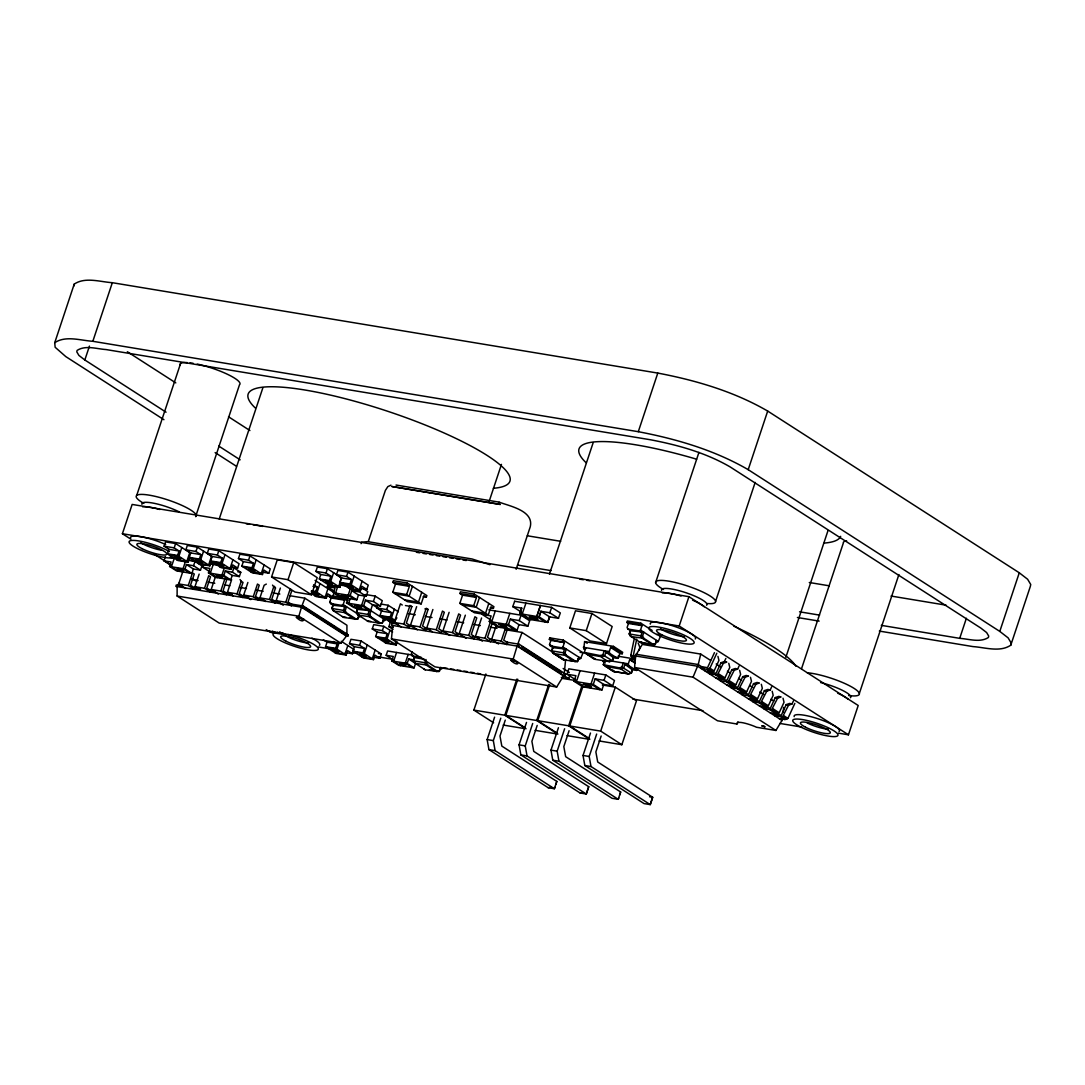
<?xml version="1.0" encoding="UTF-8"?>
<svg xmlns="http://www.w3.org/2000/svg" width="1085" height="1085" viewBox="0 0 1085 1085"><rect width="100%" height="100%" fill="white"/><g stroke="black" fill="none" stroke-linecap="round" stroke-linejoin="round"><path stroke-width="1.5" d="M288.664 603.586L303.271 606.013L348.204 634.888L347.729 636.298L346.427 636.081L340.934 643.242L219.184 623.075L177.113 596.031L177.14 586.592M737.949 721.756L736.959 724.007L717.497 720.779L634.616 667.506L635.376 655.923L642.306 644.395L700.72 654.079L710.553 660.399M783.275 712.303L783.601 707.352M506.166 642.062L519.105 644.219L565.529 674.056L564.837 676.131L563.535 675.914L556.673 687.022L434.922 666.841L391.454 638.902L392.756 625.475M635.037 657.822L635.417 659.07L631.226 656.384L630.86 655.137L634.25 638.821M636.732 639.079L633.328 655.381L636.298 655.869M639.146 650.268L639.797 647.162L638.143 642.985M879.325 631.077L972.947 646.592C985.099 647.392 999.922 652.56 1010.786 645.182L1030.289 586.565L1030.75 584.517L1027.617 579.254L1019.276 572.785L767.692 411.066C733.975 391.495 695.905 380.333 657.795 373.077L112.325 282.697C100.091 281.897 85.159 276.689 74.214 284.121L54.725 342.724L55.145 347.268L65.805 356.612L163.93 419.692M73.753 286.196L74.214 284.121M1010.786 645.182L1011.247 643.12L1008.114 637.858L999.787 631.402L748.202 469.669C714.486 450.099 676.403 438.95 638.292 431.694L92.835 341.3C80.588 340.5 65.656 335.292 54.725 342.724M618.436 657.754L617.419 658.324L609.702 653.346L609.268 651.583L610.652 647.46L619.888 653.401L618.436 657.754L613.567 656.954C613.093 665.892 603.192 659.287 600.208 655.584L584.245 652.41L594.404 659.232L609.499 661.633M700.72 654.079L698.252 664.549L693.044 677.189L634.616 667.506M555.968 784.319L556.795 781.403L501.826 746.1L499.982 736.023L505.271 720.115M537.197 725.404L531.894 741.313L533.752 751.39L588.721 786.693L586.28 794.017L580.095 792.986L520.854 754.902L519.05 744.866L526.51 722.434M619.82 794.898L620.647 791.982L565.665 756.679L563.82 746.602L569.11 730.693M340.934 643.242L298.863 616.199L301.494 607.207L346.427 636.081M556.673 687.022L513.205 659.083L517.111 646.077L563.535 675.914M166.059 412.192L84.833 359.989L89.445 346.101M92.835 341.3L112.325 282.697M130.932 539.218L122.402 533.725L132.153 504.43L688.934 596.682L858.208 705.494L848.456 734.803L838.434 733.134M136.696 495.438L180.558 363.57M189.577 557.758L188.098 562.206L177.587 555.452L179.066 551.004L168.962 549.322L164.093 546.189L165.53 541.876L175.621 543.558L189.753 552.631L186.837 561.406L176.746 559.724M170.86 565.258L163.957 560.823L165.395 556.51M188.098 562.206L177.994 560.538L167.483 553.784L168.962 549.322M179.066 551.004L174.197 547.871L175.621 543.558M191.882 573.436L184.965 569.001L186.457 564.539L193.361 568.988L191.882 573.436L176.502 570.886L169.599 566.451L171.077 562.003L163.957 560.823M181.805 547.518L178.889 556.293L168.785 554.611M211.358 561.365L209.866 565.827L199.355 559.06L200.847 554.611L190.743 552.93L185.874 549.81L187.312 545.484L197.402 547.165L211.534 556.239L208.618 565.014L198.514 563.332M185.494 561.379L183.067 568.689L189.97 573.124M185.793 588.463L178.699 583.92L182.904 571.307M209.866 565.827L199.776 564.146L189.265 557.392L190.743 552.93M200.847 554.611L195.965 551.478L197.402 547.165M195.015 561.406L201.918 565.855L200.481 570.167L193.578 565.719L195.015 561.406L188.993 560.416M193.957 589.141L188.288 585.507L192.493 572.894L194.269 574.046L190.54 585.235L194.785 587.962M203.573 551.126L200.657 559.901L190.567 558.232M200.616 590.348L194.947 586.7L199.152 574.101M237.629 568.052L232.76 564.919L231.281 569.367L220.77 562.613L222.249 558.151L212.145 556.483L207.276 553.35L208.713 549.037L218.804 550.705L239.066 563.739L237.629 568.052L231.864 567.089M209.717 571.7L202.814 567.252L203.763 564.376M219.197 519.078L262.936 387.603M231.281 569.367L221.177 567.699L210.666 560.931L212.145 556.483M230.725 579.878L223.822 575.443L225.3 570.981L232.204 575.416L230.725 579.878L215.359 577.328L208.456 572.894L209.934 568.432L202.814 567.252M210.205 591.935L204.536 588.287L208.727 575.687L210.517 576.827L206.787 588.029L211.032 590.755M213.216 564.431L210.3 573.192L217.203 577.64M222.249 558.151L217.38 555.018L218.804 550.705M218.288 594.051L211.195 589.494L215.386 576.894M224.988 554.679L222.072 563.44L211.968 561.772M224.351 567.821L221.923 575.118L228.826 579.566M226.453 594.729L220.784 591.081L224.975 578.481M232.936 559.792L230.02 568.554L219.916 566.885M226.765 579.621L223.035 590.823L227.28 593.549M239.337 576.596L232.434 572.161L233.858 567.848L240.775 572.283L239.337 576.596L232.204 575.416M268.809 573.219L263.94 570.086L262.462 574.535L251.951 567.78L253.429 563.318L243.325 561.65L238.456 558.517L239.893 554.204L249.984 555.873L270.246 568.893L268.809 573.219L263.045 572.256M233.112 595.923L227.443 592.288L231.634 579.675M262.462 574.535L252.357 572.866L241.846 566.099L243.325 561.65M242.701 597.523L237.032 593.875L241.223 581.262L240.016 579.526M253.429 563.318L248.56 560.186L249.984 555.873M250.771 599.625L243.691 595.068L247.882 582.469M256.168 559.846L253.253 568.608L243.148 566.94M258.949 600.303L253.28 596.669L257.471 584.055L259.247 585.208L255.531 596.397L259.763 599.123M264.116 564.959L261.2 573.721L251.096 572.053M265.608 601.51L259.939 597.862L264.13 585.263L266.327 584.083M271.575 576.976L277.272 559.833L293.737 562.559L317.2 577.64L311.49 594.783L295.039 592.057L271.575 576.976L288.027 579.702L311.49 594.783M275.197 603.097L269.528 599.449L273.718 586.849L272.511 585.1M274.288 586.253L275.495 587.989L271.779 599.191L276.01 601.917M283.266 605.213L276.187 600.656L280.378 588.056M288.027 579.702L293.737 562.559M291.445 605.891L285.775 602.243L289.966 589.643L291.743 590.783L288.027 601.985L292.258 604.711M291.038 605.471L291.512 604.06M347.729 636.298L302.796 607.41L303.271 606.013M340.5 585.086L346.264 586.049L341.395 582.916L339.917 587.365L329.406 580.611L330.884 576.162L320.78 574.48L315.911 571.347L317.349 567.035L327.439 568.716L341.572 577.79M339.917 587.365L329.813 585.697L319.302 578.942L320.78 574.48M315.07 580.407L334.085 592.641L332.661 596.953L327.779 593.82L326.3 598.283L315.789 591.515L317.268 587.066L313.619 584.72M320.007 583.594L317.091 592.356L311.327 591.406M330.884 576.162L326.015 573.029L327.439 568.716M334.004 590.945L327.317 586.646L328.362 583.513M327.955 588.694L325.039 597.469L314.948 595.801M333.624 572.677L330.708 581.452L320.604 579.77M366.811 589.453L361.929 586.32L360.451 590.769L349.94 584.015L351.418 579.566L341.327 577.885L336.459 574.752L337.883 570.439L347.987 572.12L368.235 585.14L366.811 589.453L361.034 588.49M331.128 597.971L329.745 602.094L330.559 603.531L341.856 605.403L343.172 604.576L344.623 600.208L331.128 597.971L329.542 596.953L330.03 595.489M340.134 597.062L333.448 592.776L335.062 587.921L327.317 586.646M337.638 586.754L335.523 593.115L342.209 597.415M360.451 590.769L350.36 589.101L339.849 582.347L341.327 577.885M341.083 579.254L338.656 586.565L328.552 584.883M359.311 614.937L357.996 618.884L355.975 618.965L346.454 612.835L333.787 611.045L331.834 608.468L333.204 604.318L329.745 602.094M351.418 579.566L346.549 576.433L347.987 572.12M341.205 641.249L353.968 649.454L352.53 653.767L347.661 650.634L346.169 655.082L336.079 653.414L325.568 646.66L327.046 642.198L323.398 639.852M344.623 600.208L343.05 599.191L343.538 597.726L347.77 600.439M354.158 576.081L351.242 584.856L341.151 583.174M350.279 588.857L348.163 595.204L354.849 599.503M366.879 594.743L375.193 596.113L382.273 600.67L380.482 606.054L372.548 604.752L370.704 610.312L353.602 607.478L346.522 602.934L348.38 597.36M346.454 612.835L345.193 610.652L346.495 606.705L333.312 605.294L330.559 603.531M351.771 590.701L358.457 594.987L356.843 599.842L350.17 595.543L351.771 590.701L359.528 591.976L366.201 596.275L367.761 591.583L363.76 589.006M368.425 541.198L385.378 490.406L387.847 486.609L390.993 485.185M350.197 598.581L348.638 603.287L355.717 607.831M346.169 655.082L335.658 648.328L337.15 643.88L333.488 641.52M338.913 643.324L336.96 649.169L326.87 647.487M362.105 581.194L359.189 589.969L349.099 588.287M356.328 612.523L357.711 608.387L356.775 612.469L358.294 615.1L370.948 616.89L380.482 623.021L382.49 622.939L383.805 618.992L382.029 623.319L368.303 621.542L357.535 614.598L356.328 612.523L369.687 614.707L370.948 616.89M347.837 645.507L344.921 654.282L334.817 652.6M365.225 594.471L361.576 605.43L368.656 609.973M379.872 658.297L375.003 655.164L373.525 659.612L363.014 652.858L364.492 648.41L354.388 646.728L349.519 643.595L350.957 639.282L361.047 640.964L381.31 653.984L379.872 658.297L374.108 657.347M333.027 610.543L343.796 617.487L357.535 619.25L358.565 616.144L359.623 616.822L360.939 615.995M370.704 610.312L363.624 605.769L365.469 600.195L373.403 601.51L380.482 606.054M373.525 659.612L363.421 657.944L352.91 651.19L354.388 646.728M373.403 601.51L375.193 596.113M364.492 648.41L359.61 645.277L361.047 640.964M369.687 614.707L371.002 610.76L357.806 609.363L355.053 607.6M395.401 620.552L390.112 617.162L391.604 612.713L381.5 611.031L376.631 607.898L377.594 605.023M397.246 641.995L396.256 644.965L385.745 638.197L387.236 633.748L377.132 632.08L372.264 628.947L373.701 624.635L383.792 626.303L392.621 631.972M367.232 644.924L364.302 653.699L354.212 652.031M394.859 622.966L390.532 622.247L380.021 615.493L381.5 611.031M426.324 597.238L423.909 595.692L421.183 603.897L406.644 594.553L409.384 586.348L395.51 584.055L392.865 582.347L393.407 580.706L407.268 582.998L426.88 595.597L426.324 597.238L423.245 596.736M396.256 644.965L386.165 643.283L375.654 636.529L377.132 632.08M391.604 612.713L386.721 609.58L388.159 605.267L380.943 604.06M421.183 603.897L407.309 601.605L392.784 592.261L395.51 584.055M375.179 650.037L372.264 658.812L362.159 657.13M387.236 633.748L382.354 630.616L383.792 626.303M394.33 609.227L391.414 618.002L381.323 616.321M393.014 629.341L388.864 626.682L390.302 622.37L394.818 623.115M389.963 630.277L387.047 639.038L376.956 637.37M401.192 626.94L394.221 622.464L400.419 603.83L402.264 605.01M409.384 586.348L406.726 584.639L407.268 582.998M393.068 659.721L386.165 655.286L387.589 650.973L412.693 655.123M412.436 586.307L409.154 596.167L395.279 593.875M395.971 641.235L395.008 644.151L384.904 642.483M409.384 627.632L403.81 624.051L410.008 605.416L411.852 606.596L406.346 623.156L410.605 625.896M415.555 663.45L414.077 667.899L398.71 665.349L391.807 660.914L393.285 656.466L386.165 655.286M396.554 652.451L393.638 661.226L400.541 665.661M417.413 629.775L410.455 625.299L416.654 606.664M421.753 592.302L418.471 602.161L404.596 599.856M408.191 654.377L405.261 663.152L412.178 667.587M414.077 667.899L407.173 663.464L408.652 659.002L414.348 659.951M425.618 630.466L420.044 626.886L426.242 608.251L428.087 609.431L422.58 625.991L426.839 628.73M412.083 651.692L411.174 654.431L414.728 657.632L424.411 659.246M415.202 663.383L413.249 660.806L414.633 656.656L413.683 660.751L415.202 663.383L427.87 665.173L437.404 671.303L439.411 671.222L440.727 667.275L438.95 671.588L425.225 669.825L408.652 659.002M432.25 631.714L426.69 628.134L432.888 609.499M426.025 659.504L424.995 662.623L426.514 665.254L436.523 671.696L437.404 671.303M441.839 633.301L436.279 629.72L442.477 611.086L444.308 612.265L438.801 628.825L443.06 631.565M449.882 635.444L442.911 630.968L449.122 612.333M489.199 501.256L501.46 464.38M493.39 608.36L490.976 606.8L488.236 615.005L473.711 605.674L476.437 597.455L462.576 595.163L459.918 593.454L460.474 591.813L474.335 594.105L493.933 606.705L493.39 608.36L490.311 607.844M488.236 615.005L474.376 612.713L459.85 603.368L462.576 595.163M458.073 636.135L452.499 632.555L458.697 613.92L460.542 615.114L455.035 631.66L459.294 634.399M466.116 638.278L459.145 633.803L465.343 615.168M476.437 597.455L473.792 595.76L474.335 594.105M479.489 597.428L476.207 607.274L462.346 604.982M474.308 638.97L468.734 635.39L474.932 616.755L476.776 617.948L471.27 634.494L475.528 637.234M482.337 641.113L475.379 636.637L481.577 618.002M488.806 603.423L485.537 613.269L471.663 610.977M517.125 630.236L508.485 624.675L510.343 619.115L518.969 624.662L517.125 630.236L497.906 627.049L489.281 621.502L491.125 615.927L482.228 614.449L490.854 619.996M490.542 641.805L484.968 638.224L490.651 621.149M495.302 610.936L491.654 621.895L500.28 627.442M492.509 622.288L487.504 637.329L491.763 640.069M498.571 643.947L491.613 639.472L496.265 625.502M516.135 569.259L530.28 526.727C533.996 510.628 509.719 506.207 499.249 502.165M493.621 722.786L473.874 710.092L485.877 673.988M509.828 613.337L506.18 624.295L514.819 629.842M506.763 644.639L501.202 641.059L505.841 627.089M521.519 612.198L512.757 606.637L514.683 601.266M507.739 628.12L503.725 640.164L507.983 642.903M506.654 644.341L507.346 642.266M528.571 619.25L519.81 613.676L521.668 608.102M519.932 613.69L521.79 608.129L512.757 606.637M521.044 615.195L529.67 620.742L527.88 626.14L519.24 620.593L521.044 615.195L488.847 609.865M525.954 603.124L522.183 614.069L530.945 619.644M554.964 787.384L554.354 788.727L548.169 787.696L488.928 749.613L487.138 739.577L494.597 717.144M569.639 675.928L568.743 678.627L518.413 646.294L519.105 644.219M556.795 781.403L554.354 788.727L495.113 750.644L493.322 740.594L500.782 718.175M549.471 574.06L593.197 442.585M540.371 605.511L536.722 616.483L545.484 622.044M536.844 616.497L540.493 605.538M525.967 728.822L504.81 715.218L516.813 679.115M525.547 728.076L505.8 715.381L517.803 679.278M540.872 611.289L539.028 616.863L547.776 622.424L549.634 616.863L540.872 611.289L549.905 612.781M540.995 611.316L539.15 616.877L519.81 613.676M514.548 601.239L551.695 607.397L549.783 612.767L558.531 618.341L549.512 616.836L547.654 622.41M549.322 639.35L549.81 637.871L563.318 640.109L583.052 652.804L580.719 658.378L579.39 659.219L578.332 658.541L579.078 657.334L577.301 661.647L563.576 659.87L552.808 652.939L551.614 650.851L552.984 646.714L549.525 644.49L550.895 640.367L549.322 639.35L564.403 642.605L562.952 646.958L561.637 647.799L550.339 645.928L549.525 644.49M558.409 618.314L560.335 612.944L551.573 607.369M588.721 786.693L586.28 794.017L527.039 755.933L525.235 745.883L532.694 723.464M556.469 733.202L536.722 720.508L548.739 684.404M562.817 641.588L563.318 640.109M557.459 733.365L537.712 720.671L549.729 684.567M569.788 627.93L575.484 610.787L591.949 613.513L612.171 626.52L606.474 643.663L590.009 640.937L569.788 627.93L586.239 630.656L606.474 643.663M638.292 431.694L657.795 373.077M577.762 661.28L575.755 661.362L566.221 655.231L564.959 653.048L566.275 649.101L553.079 647.691L550.339 645.928M575.647 679.766L567.021 674.219L568.811 668.821L605.837 674.951L614.463 680.512L612.672 685.896L603.762 684.418L595.136 678.871L593.278 684.445L601.917 689.992L603.762 684.418M586.239 630.656L591.949 613.513M577.301 661.647L578.332 658.541M619.888 653.401L622.193 653.78L622.682 652.302L613.445 646.362L584.598 641.588L583.73 649.047L585.276 649.305L585.886 647.704L584.245 652.41L595.557 659.314L591.962 657.388M618.803 797.963L618.206 799.306L612.021 798.275L552.767 760.192L550.977 750.155L558.436 727.723M601.917 689.992L582.699 686.805L574.073 681.258L575.918 675.697L567.021 674.219M580.095 670.693L576.447 681.651L585.086 687.198M620.647 791.982L618.206 799.306L558.965 761.222L557.161 751.173L564.62 728.754M589.806 739.4L568.648 725.797L582.225 684.988M589.508 738.682L569.761 725.987L582.821 686.737M594.621 673.107L590.986 684.065L599.612 689.612M600.208 655.584L602.84 654.879L604.223 650.742L613.405 657.659L617.419 658.324M622.193 653.78L612.957 647.84L613.445 646.362M612.672 685.896L604.033 680.349L605.837 674.951M612.265 660.887L613.567 656.954M628.459 623.455L627.089 627.578L627.889 629.015L639.187 630.887L640.516 630.059L641.967 625.692L628.459 623.455L626.872 622.437L627.374 620.973L640.869 623.21L652.153 630.453M601.158 736.01L595.868 751.919L597.713 761.995L652.682 797.285L650.254 804.609L644.07 803.592L584.815 765.508L583.025 755.458L590.484 733.04M629.164 633.952L630.548 629.802L629.598 633.898L631.117 636.529L643.785 638.319L653.319 644.449L655.326 644.368L656.642 640.421L654.865 644.734L641.14 642.971L630.371 636.027L629.164 633.952L642.523 636.135L643.785 638.319M649.589 796.783L652.682 797.285L650.254 804.609L591 766.525L589.209 756.489L596.669 734.057M632.447 669.893L631.307 673.134L628.54 673.866L613.445 671.466L603.287 664.657L619.25 667.831L621.881 667.126L623.265 662.989L632.447 669.893L637.478 669.987M615.317 687.158L636.475 700.761L621.854 744.717L600.697 731.114L615.317 687.158L602.297 685.001M641.967 625.692L640.381 624.675L640.869 623.21M636.475 670.557L628.744 665.593L628.323 663.817L629.693 659.694L634.63 661.782M655.611 582.631L698.943 452.377M631.999 660.087L632.487 658.609L618.057 656.208M642.523 636.135L643.839 632.189L630.643 630.778L627.889 629.015M631.307 673.134L632.175 670.503M655.896 641.628L656.954 642.306L658.269 641.479L660.616 635.891L657.795 634.074M848.456 734.803L679.196 625.991L688.934 596.682M748.202 469.669L767.692 411.066M715.571 601.415L755.16 482.418M785.865 657.239L828.004 530.579M736.959 724.007C736.186 719.491 753.139 725.499 756.435 727.235L775.911 730.463L782.841 718.921M801.557 668.645L843.276 543.219A31.533 6.334 18.4 0 1 846.639 540.913M859.32 693.532L898.909 574.535M881.291 625.353L959.71 638.346L966.382 618.287M999.787 631.402L1019.276 572.785M361.074 543.653L361.59 542.215L367.462 541.632L472.016 558.965L489.918 564.702M517.803 644.002L522.061 632.46L505.379 629.693M289.844 595.706L304.858 598.201L301.969 605.796L318.814 616.619M714.459 652.655L707.528 667.668L701.588 666.692L701.019 668.401L706.959 669.377L709.902 668.224L716.832 653.211M705.209 671.086L711.15 672.076L714.093 670.923L718.935 660.426L717.931 656.371M720.996 662.732L716.154 673.215L710.214 672.239L709.658 673.948L717.416 674.775L723.37 663.288L726.814 662.081L724.441 661.524L720.996 662.732L723.37 663.288M724.441 661.524L725.851 658.459M716.059 678.057L722 679.047L724.943 677.894L729.785 667.411L728.781 663.342M737.664 669.052L735.291 668.496L731.86 669.703L727.018 680.2L721.077 679.21L720.508 680.919L728.266 681.76L734.233 670.259L737.664 669.052L739.075 666M726.909 685.042L732.85 686.018L735.793 684.879L740.635 674.382L739.631 670.313M742.71 676.687L737.868 687.171L731.927 686.195L731.358 687.89L739.116 688.731L745.083 677.243L748.514 676.023L746.141 675.467L742.71 676.687L745.083 677.243M737.759 692.013L743.7 693.003L746.643 691.85L751.485 681.353L750.481 677.298M753.56 683.659L748.718 694.142L742.777 693.166L742.208 694.875L749.966 695.702L755.933 684.215L759.364 683.008L756.991 682.451L753.56 683.659L755.933 684.215M748.609 698.984L754.55 699.974L757.493 698.821L762.335 688.338L761.331 684.269M770.214 689.979L767.841 689.423L764.41 690.63L759.568 701.127L753.627 700.137L753.058 701.846L760.816 702.687L766.783 691.186L770.214 689.979L771.625 686.927M759.459 705.969L765.4 706.945L768.343 705.792L773.185 695.309L772.181 691.24M775.26 697.614L770.418 708.098L764.477 707.108L763.908 708.817L771.666 709.658L777.633 698.17L781.078 696.95L778.704 696.394L775.26 697.614L777.633 698.17M770.323 712.94L776.25 713.93L779.193 712.777L784.035 702.28L783.031 698.211M792.009 703.989L789.636 703.433L786.191 704.64L781.349 715.123L775.409 714.147L774.839 715.856L782.61 716.683L788.564 705.196L792.009 703.989L793.42 700.924M779.03 718.541L784.97 719.531L787.913 718.378L794.844 703.365M393.448 623.387L396.879 617.84M529.928 617.148L529.222 616.402L529.941 616.117M537.916 619.874L536.79 618.45M177.601 585.181L179.432 582.794M439.411 671.222L429.267 669.987M655.326 644.368L650.023 643.934M532.152 617.419L532.857 618.03M442.355 668.333L441.039 669.16L439.981 668.482M355.975 618.965L355.093 619.359L345.084 612.917L343.565 610.285L344.61 607.166L341.856 605.403M380.482 623.021L379.601 623.414L369.592 616.972L368.073 614.341L369.103 611.235L366.35 609.472M575.755 661.362L574.874 661.741L564.865 655.313L553.567 653.441L552.048 650.81L552.984 646.714M653.319 644.449L652.438 644.843L642.428 638.4L640.909 635.769L641.94 632.65L639.187 630.887M609.038 661.647L612.374 660.765L602.84 654.879M304.315 619.521L297.371 616.85M548.169 787.696L550.977 787.208M580.095 792.986L582.903 792.498M331.834 608.468L345.193 610.652M413.249 660.806L426.608 662.989L427.87 665.173M551.614 650.851L564.959 653.048M566.221 655.231L564.865 655.313L563.346 652.682L564.376 649.562L561.637 647.799M346.224 617.379L342.453 616.592M370.731 621.447L366.947 620.661M641.696 642.008L639.784 642.076L646.796 643.405M566.004 659.775L563.576 659.87L552.808 652.939M529.819 616.09L530.646 616.158M536.763 619.915L537.604 619.983M628.54 673.866L613.445 671.466L603.287 664.657L604.942 659.951L604.318 661.538L602.772 661.294L605.349 662.949M532.315 617.324L534.308 617.88M534.702 618.708L534.878 618.233M959.71 638.346C968.905 638.929 980.094 642.93 988.394 637.492L988.72 636.068L986.618 632.541L980.759 628.025L730.11 466.903C705.711 452.716 678.016 444.999 650.457 439.764L106.059 349.56C96.782 348.963 85.484 344.921 77.103 350.414L76.791 351.852L78.907 355.419L84.833 359.989M396.039 485.049L498.992 502.111M527.324 535.773L560.687 541.307M809.288 582.496L829.306 585.819M891.043 596.045L946.093 605.172M517.572 565.082L550.949 570.615M799.536 611.804L819.555 615.114M416.45 552.279L419.773 552.835M423.096 553.377L426.405 553.933M429.728 554.489L433.051 555.032M436.373 555.588L439.683 556.13M443.005 556.686L446.328 557.229M449.651 557.785L452.96 558.327M456.283 558.883L459.606 559.426M462.915 559.982L466.238 560.538M797.407 617.501L819.148 621.108M122.402 533.725L679.196 625.991M392.865 582.347L406.726 584.639M459.918 593.454L473.792 595.76M626.872 622.437L640.381 624.675M164.093 546.189L174.197 547.871M185.874 549.81L195.965 551.478M207.276 553.35L217.38 555.018M238.456 558.517L248.56 560.186M315.911 571.347L326.015 573.029M336.459 574.752L346.549 576.433M167.483 553.784L177.587 555.452M189.265 557.392L199.355 559.06M210.666 560.931L220.77 562.613M241.846 566.099L251.951 567.78M319.302 578.942L329.406 580.611M339.849 582.347L349.94 584.015M392.784 592.261L406.644 594.553M459.85 603.368L473.711 605.674M188.681 559.941L194.446 560.891M210.463 563.549L216.227 564.498M169.884 557.242L174.359 557.988L171.444 566.763L178.347 571.198M210.219 563.929L218.194 565.258M528.449 619.223L547.776 622.424M237.764 571.795L240.775 572.283M186.457 564.539L193.578 565.719M225.3 570.981L232.434 572.161M312.941 586.348L317.268 587.066M510.343 619.115L519.24 620.593M358.457 594.987L366.201 596.275M193.361 568.988L200.481 570.167M333.448 592.776L350.17 595.543M169.599 566.451L184.965 569.001M208.456 572.894L223.822 575.443M405.464 605.538L411.852 606.596M424.886 608.902L428.087 609.431M518.969 624.662L527.88 626.14M311.463 590.81L315.789 591.515M489.281 621.502L508.485 624.675M333.041 595.977L356.843 599.842M325.446 595.76L332.661 596.953M329.542 596.953L343.05 599.191M326.3 598.283L316.21 596.601L310.975 593.237M346.522 602.934L363.624 605.769M376.631 607.898L386.721 609.58M408.652 613.662L415.311 614.775M425.32 616.429L431.993 617.528M440.334 618.911L447.006 620.023M457.016 621.678L463.688 622.79M473.697 624.445L480.37 625.543M490.366 627.211L497.038 628.31M610.652 647.46L612.957 647.84M191.435 579.404L198.107 580.502M208.117 582.17L214.789 583.269M224.798 584.923L229.803 585.764M239.799 587.419L246.471 588.518M256.48 590.186L263.153 591.284M273.162 592.939L279.835 594.051M635.932 654.228L698.252 664.549L703.894 668.17M550.895 640.367L564.403 642.605M583.31 647.284L609.268 651.583M635.376 655.923L697.696 666.258L782.285 720.63M609.702 653.346L605.688 652.682L604.643 655.801L601.307 656.683L586.673 654.255L586.429 653.306M631.226 656.384L635.729 657.578M380.021 615.493L390.112 617.162M178.699 583.92L188.288 585.507M194.947 586.7L204.536 588.287M211.195 589.494L220.784 591.081M227.443 592.288L237.032 593.875M243.691 595.068L253.28 596.669M259.939 597.862L269.528 599.449M276.187 600.656L285.775 602.243M182.239 585.954L176.299 584.978L175.838 586.375L302.796 607.41M192.208 587.609L200.522 588.979M208.849 590.362L215.495 591.461M225.477 593.115L232.122 594.227M242.104 595.868L248.75 596.981M257.064 598.35L263.723 599.462M273.691 601.104L280.35 602.216M580.055 652.302L583.052 652.804M389.271 621.434L395.048 622.397M394.221 622.464L403.81 624.051M410.455 625.299L420.044 626.886M426.69 628.134L436.279 629.72M442.911 630.968L452.499 632.555M459.145 633.803L468.734 635.39M475.379 636.637L484.968 638.224M491.613 639.472L501.202 641.059M398.073 624.16L392.146 623.17L391.454 625.258L518.413 646.294M408.055 625.814L414.701 626.913M424.683 628.568L429.674 629.395M441.31 631.321L444.633 631.877M456.283 633.803L461.274 634.63M472.911 636.556L479.556 637.654M489.538 639.309L494.529 640.136M609.933 660.779L628.323 663.817M349.465 617.921L352.693 618.45M375.573 622.247L378.801 622.776M628.744 665.593L624.729 664.929L623.685 668.034L620.349 668.93L605.715 666.502L605.471 665.539M388.864 626.682L393.136 627.388M569.232 660.317L572.46 660.846M177.113 596.031L298.863 616.199M372.264 628.947L382.354 630.616M391.454 638.902L513.205 659.083M375.654 636.529L385.745 638.197M348.204 634.888L346.902 634.671L346.929 625.245L304.858 598.201M595.136 678.871L604.033 680.349M565.529 674.056L564.227 673.839L565.529 660.399L557.12 654.987M561.325 677.393L568.743 678.627M562.111 678.342L575.131 680.498M349.519 643.595L359.61 645.277M574.073 681.258L593.278 684.445M411.974 655.869L421.658 657.483M327.046 642.198L337.15 643.88M378.421 653.509L381.31 653.984M325.568 646.66L335.658 648.328M352.91 651.19L363.014 652.858M318.42 646.972L330.125 648.911M351.865 652.519L356.884 653.346M378.624 656.94L391.997 659.165M443.833 667.75L447.169 668.306M450.519 668.862L453.855 669.418M457.205 669.974L460.555 670.516M463.892 671.072L467.242 671.629M470.578 672.185L473.928 672.741M477.264 673.297L480.614 673.853M632.772 699.052L702.999 710.689M779.912 723.437L801.639 727.045M345.315 652.573L352.53 653.767M391.807 660.914L407.173 663.464M473.874 710.092L504.81 715.218M505.8 715.381L536.722 720.508M537.712 720.671L568.648 725.797M569.761 725.987L600.697 731.114M503.169 725.051L524.34 728.55M535.095 730.341L557.88 734.111M567.021 735.63L588.178 739.129M599.056 740.933L621.854 744.717M487.138 739.577L493.322 740.594M519.05 744.866L525.235 745.883M550.977 750.155L557.161 751.173M583.025 755.458L589.209 756.489M488.928 749.613L495.113 750.644M520.854 754.902L527.039 755.933M552.767 760.192L558.965 761.222M584.815 765.508L591 766.525M530.524 616.144L531.569 616.334M536.885 619.928L534.783 619.454M731.86 669.703L734.233 670.259M764.41 690.63L766.783 691.186M786.191 704.64L788.564 705.196M531.447 616.307L532.64 616.619M534.471 618.653L533.522 618.369M532.518 616.606L533.793 617.012M534.905 619.467L532.491 618.613M274.627 632.162L278.058 632.813L277.719 632.053M533.671 616.985L536.004 617.962M532.613 618.626L530.511 617.609M273.718 631.795L272.132 631.009M621.881 667.126L631.416 672.998L628.079 673.894L619.25 667.831M513.612 660.128L514.575 660.629M535.881 617.948L537.617 618.938M716.181 664.006L720.386 666.719M727.411 671.235L730.219 673.039M738.654 678.451L741.462 680.254M749.884 685.679L752.705 687.483M759.731 691.999L763.935 694.712M770.96 699.215L773.768 701.032M709.902 668.224L714.093 670.923M718.528 673.785L724.943 677.894M729.391 680.756L735.793 684.879M740.241 687.727L746.643 691.85M751.091 694.698L757.493 698.821M761.941 701.683L768.343 705.792M772.791 708.654L779.193 712.777M783.723 715.68L787.913 718.378M708.79 669.228L712.967 671.927M717.416 674.775L723.817 678.898M728.266 681.76L734.667 685.869M739.116 688.731L745.531 692.854M749.966 695.702L756.381 699.825M760.816 702.687L767.231 706.796M771.666 709.658L778.081 713.781M782.61 716.683L786.788 719.382M706.959 669.377L711.15 672.076M715.598 674.924L722 679.047M726.448 681.909L732.85 686.018M737.298 688.88L743.7 693.003M748.148 695.851L754.55 699.974M758.998 702.836L765.4 706.945M769.848 709.807L776.25 713.93M780.78 716.832L784.97 719.531M708.125 670.896L712.357 673.609M730.68 685.394L733.501 687.198M740.553 691.742L743.374 693.546M750.427 698.075L756.191 701.792M763.108 706.24L765.929 708.044M774.392 713.482L778.203 715.937M640.516 630.059L658.269 641.479M693.044 677.189L775.911 730.463M630.86 655.137L633.64 656.927M632.758 657.09L635.552 658.88M632.487 658.609L635.132 660.304M629.693 659.694L634.969 663.098M584.598 641.588L587.229 643.283M127.352 351.743L175.797 382.897M228.528 416.776L249.903 430.528M549.81 637.871L552.631 639.689M562.952 646.958L580.719 658.378M522.061 632.46L554.313 653.184M218.777 446.084L240.151 459.823M563.142 668.468L569.313 672.442M522.034 646.714L561.406 672.022M215.128 452.594L236.462 466.306M388.159 605.267L398.317 611.791M365.469 600.195L382.137 610.841M368.778 609.336L385.433 620.05L384.117 620.891L383.059 620.2M340.446 596.045L347.526 600.602M343.172 604.576L357.887 614.029M273.718 586.849L275.495 587.989M321.621 618.423L335.658 627.455M338.466 629.259L345.491 633.776M241.223 581.262L243.013 582.414L239.283 593.617L243.515 596.343M282.954 633.043L285.708 634.82L270.341 632.27L266.205 629.612M279.659 631.836L283.809 634.508M153.69 553.838L170.765 564.81M192.099 578.536L196.371 581.275M269.419 630.805L272.186 632.582M423.869 668.93L425.225 669.825M630.371 636.027L631.117 636.529M357.535 614.598L358.294 615.1M529.805 617.134L530.633 617.623M174.088 557.202C185.332 562.464 180.829 555.439 174.088 557.202A23.897 4.801 18.4 0 1 142.569 550.895A23.897 4.801 18.4 0 1 133.726 540.411A23.897 4.801 18.4 0 1 169.368 551.6M612.591 670.028L614.598 671.561M290.536 589.046L291.743 590.783M333.787 611.045L332.268 608.414L333.204 604.318M255.3 407.987A137.931 27.735 18.4 0 1 390.464 412.205A137.931 27.735 18.4 0 1 493.377 488.264M840.658 536.329A137.931 27.735 18.4 0 1 824.261 543.07M586.185 462.807A137.931 27.735 18.4 0 1 696.611 459.199M180.137 365.184A31.533 6.334 18.4 0 1 187.271 362.593M190.011 362.851A31.533 6.334 18.4 0 1 193.103 363.285M197.185 364.058A31.533 6.334 18.4 0 1 200.088 364.723M201.566 365.089A31.533 6.334 18.4 0 1 239.5 384.768L195.626 516.636A31.533 6.334 18.4 0 0 158.084 497.052A31.533 6.334 18.4 0 0 143.83 503.386M663.464 589.481A31.533 6.334 18.4 0 1 664.888 580.624A31.533 6.334 18.4 0 1 706.823 594.065A31.533 6.334 18.4 0 1 707.217 603.518M807.254 672.781A31.533 6.334 18.4 0 1 851.02 686.574A31.533 6.334 18.4 0 1 848.646 695.539M246.159 523.757A141.864 28.522 18.4 0 1 249.604 524.231M253.117 524.76A141.864 28.522 18.4 0 1 262.909 526.415M142.65 506.817A23.87 4.801 18.4 0 1 159.915 509.489M141.945 504.308A23.87 4.801 18.4 0 1 154.314 503.345A23.87 4.801 18.4 0 1 179.364 511.971M837.783 693.247A23.843 4.801 18.4 0 1 848.063 699.228M820.599 682.56A23.843 4.801 18.4 0 1 850.423 697.723M662.298 592.912A23.897 4.801 18.4 0 1 681.054 596.031M692.61 600.181A23.897 4.801 18.4 0 1 704.219 606.746M661.592 590.403A23.897 4.801 18.4 0 1 685.489 592.573A23.897 4.801 18.4 0 1 706.579 605.24M794.193 716.615A23.856 4.801 18.4 0 1 818.049 718.772A23.856 4.801 18.4 0 1 839.098 731.439M828.18 729.201A15.76 3.174 18.4 0 1 807.05 722.854M650.295 624.119A23.87 4.801 18.4 0 1 674.165 626.289A23.87 4.801 18.4 0 1 695.241 638.957M288.149 634.562A23.843 4.801 18.4 0 1 318.285 648.505A23.843 4.801 18.4 0 1 291.499 645.331A23.843 4.801 18.4 0 1 275.224 633.03M279.808 633.057A23.843 4.801 18.4 0 1 282.873 633.477M684.309 636.719A15.76 3.174 18.4 0 1 660.548 628.88M130.607 538.011A23.897 4.801 18.4 0 1 141.687 536.79A23.897 4.801 18.4 0 1 165.679 544.534M161.719 550.258A15.76 3.174 18.4 0 1 140.887 542.771M311.91 638.183A23.843 4.801 18.4 0 1 319.424 645.331M308.52 643.093A15.76 3.174 18.4 0 1 284.772 635.267M579.865 579.214A141.864 28.522 18.4 0 1 583.391 579.743M586.958 580.312A141.864 28.522 18.4 0 1 590.037 580.841M733.867 626.208A141.864 28.522 18.4 0 1 796.01 666.298M343.742 595.801L346.413 596.791L343.837 595.746M510.845 660.304C517.952 667.533 522.088 661.972 510.845 660.304M296.395 617.365C303.244 624.404 307.516 618.979 296.395 617.365M195.775 560.375C203.058 565.882 206.611 560.742 195.775 560.375M217.176 563.929C224.459 569.422 228.013 564.281 217.176 563.929M248.357 569.096C255.64 574.589 259.193 569.449 248.357 569.096M312.195 592.83C319.492 598.337 323.045 593.197 312.195 592.83M325.812 581.926C333.095 587.419 336.648 582.279 325.812 581.926M346.346 585.33C353.642 590.823 357.196 585.683 346.346 585.33M332.078 649.644C339.361 655.15 342.914 650.01 332.078 649.644M359.42 654.174C366.703 659.68 370.256 654.54 359.42 654.174M386.531 618.477C393.814 623.97 397.368 618.83 386.531 618.477M382.164 639.526C389.447 645.019 393.001 639.879 382.164 639.526M500.266 504.444L391.997 486.528L500.266 504.444M177.384 568.486C183.379 574.575 187.922 569.625 177.384 568.486M216.24 574.914C222.235 581.017 226.779 576.054 216.24 574.914M399.592 662.949C405.573 669.038 410.13 664.088 399.592 662.949M498.842 624.011C506.329 631.619 512.011 625.421 498.842 624.011M583.635 683.767C591.122 691.389 596.804 685.191 583.635 683.767M176.394 557.514L179.147 558.355L176.394 557.514M198.175 561.121L200.928 561.976L198.175 561.121M219.577 564.675L222.33 565.516L219.577 564.675M250.757 569.842L253.51 570.683L250.757 569.842M314.596 593.576L317.363 594.431L314.596 593.576M328.212 582.672L330.966 583.513L328.212 582.672M348.746 586.076L351.513 586.917L348.746 586.076M334.478 650.39L337.232 651.231L334.478 650.39M388.932 619.223L391.685 620.064L388.932 619.223M361.82 654.92L364.574 655.76L361.82 654.92M384.565 640.258L387.318 641.113L384.565 640.258M354.904 605.077C360.952 611.384 366.459 606.352 354.904 605.077M341.585 594.838C347.254 600.805 352.828 596.099 341.585 594.838M179.581 569.408L182.104 570.452L179.581 569.408M218.438 575.85L220.96 576.894L218.438 575.85M401.789 663.871L404.298 664.915L401.789 663.871M501.582 625.163L504.728 626.479L501.582 625.163M586.375 684.92L589.521 686.235L586.375 684.92M357.236 606.04L359.922 607.125L357.236 606.04M763.962 726.231L761.724 725.851L765.128 726.977L763.962 726.231M285.911 641.14A15.76 3.174 18.4 0 0 310.405 646.999A15.76 3.174 18.4 0 0 290.699 636.976A15.76 3.174 18.4 0 0 285.911 641.14M800.581 726.95A23.856 4.801 18.4 0 0 837.634 735.833A23.856 4.801 18.4 0 0 807.823 720.671A23.856 4.801 18.4 0 0 800.581 726.95M805.585 727.248A15.76 3.174 18.4 0 0 830.079 733.107A15.76 3.174 18.4 0 0 810.373 723.098A15.76 3.174 18.4 0 0 805.585 727.248M656.683 634.467A23.87 4.801 18.4 0 0 693.776 643.351A23.87 4.801 18.4 0 0 663.939 628.174A23.87 4.801 18.4 0 0 656.683 634.467M142.04 548.644A15.76 3.174 18.4 0 0 166.534 554.516A15.76 3.174 18.4 0 0 146.828 544.494A15.76 3.174 18.4 0 0 142.04 548.644M661.701 634.752A15.76 3.174 18.4 0 0 686.195 640.625A15.76 3.174 18.4 0 0 666.488 630.602A15.76 3.174 18.4 0 0 661.701 634.752"/></g></svg>
